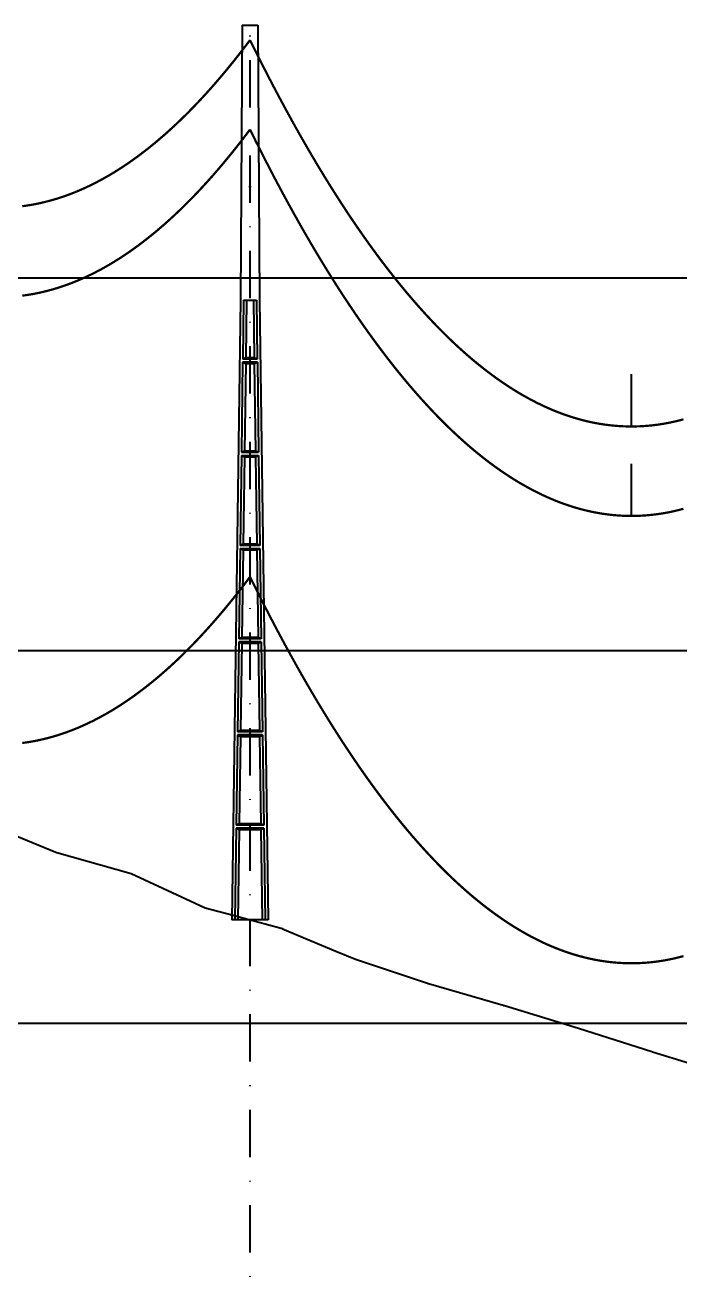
# Model space of a CAD drawing. Header units: metres. Extents: x -121 to 9872, y 3505 to 10721.
# Drawn here: x 6485.1 to 6573, y 8914.9 to 9083.9 of the extents above; entities that cross this region are included whole.
import ezdxf

# ---------------------------------------------------------------- set-up
doc = ezdxf.new("R2010")
doc.units = ezdxf.units.M
doc.header["$PDMODE"] = 2
doc.linetypes.add('DASHDOT', pattern=[25.4, 12.7, -6.35, 0, -6.35])
for name, color, linetype in [('CON-EOL- CA MAGNOLIA', 210, 'Continuous'), ('CON-EOL- PROJEÇÃO', 22, 'Continuous'), ('cotas', 7, 'Continuous'), ('Grade', 9, 'Continuous'), ('Ind.Rot', 8, 'DASHDOT'), ('Modelo_CotaTerreno_Perfil', 7, 'Continuous'), ('POSTE DT', 7, 'Continuous')]:
    doc.layers.add(name, color=color, linetype=linetype)
doc.styles.get("Standard").update_dxf_attribs({"font": 'arial.ttf'})
doc.dimstyles.new('ISO-25', dxfattribs={"dimtxt": 2.5, "dimasz": 2.5, "dimexe": 1.25, "dimexo": 0.625, "dimtad": 1, "dimzin": 1, "dimtxsty": 'Standard', "dimcen": 2.5, "dimaunit": 1, "dimadec": 3, "dimazin": 3, "dimtfac": 1, "dimtmove": 0, "dimatfit": 3, "dimfxlon": 1, "dimarcsym": 0})

# ---------------------------------------------------------------- blocks, each defined once
blk = doc.blocks.new('*U1')
at = {"layer": 'POSTE DT', "extrusion": (0, 1, 0)}
for p, q in [((-3.31, 378.23), (-4.05, 262)), ((-3.31, 378.23), (3.31, 378.23)), ((3.31, 378.23), (4.06, 262)), ((-4.05, 262), (-7.72, 0)), ((-4.05, 262), (-4.05, 262)), ((-2.73, 262), (-3.08, 237.05)), ((-2.73, 262), (2.75, 262)), ((-1.42, 262), (-1.77, 237.57)), ((1.43, 262), (1.77, 237.57)), ((2.75, 262), (3.1, 237.05)), ((4.06, 262), (7.72, 0)), ((-3.1, 235.74), (-3.63, 197.65)), ((3.11, 235.73), (-3.1, 235.74)), ((3.1, 237.05), (-3.08, 237.05)), ((-1.8, 235.21), (-2.32, 198.19)), ((1.8, 235.21), (2.32, 198.19)), ((3.11, 235.73), (3.65, 197.65)), ((-3.65, 196.34), (-4.19, 158.25)), ((-2.35, 195.8), (-2.87, 158.8)), ((2.35, 195.8), (2.87, 158.8)), ((3.66, 196.34), (4.2, 158.25)), ((-4.21, 156.94), (-4.74, 118.85)), ((-2.9, 156.39), (-3.42, 119.41)), ((2.91, 156.39), (3.42, 119.41)), ((4.21, 156.94), (4.75, 118.85)), ((-4.76, 117.54), (-5.29, 79.45)), ((4.77, 117.54), (-4.76, 117.54)), ((4.75, 118.85), (-4.74, 118.85)), ((4.77, 117.54), (5.3, 79.45)), ((-3.46, 116.98), (-3.97, 80.02)), ((3.46, 116.98), (3.98, 80.02)), ((-5.31, 78.14), (-5.85, 40.06)), ((5.32, 78.14), (-5.31, 78.14)), ((5.3, 79.45), (-5.29, 79.45)), ((-4.01, 77.57), (-4.53, 40.63)), ((4.01, 77.57), (4.53, 40.63)), ((5.32, 78.14), (5.85, 40.06)), ((-5.86, 38.74), (-6.41, 0)), ((5.87, 38.74), (-5.86, 38.74)), ((5.85, 40.06), (-5.85, 40.06)), ((-4.56, 38.17), (-5.1, 0)), ((4.56, 38.17), (5.1, 0)), ((5.87, 38.74), (6.41, 0)), ((-6.41, 0), (-7.72, 0)), ((-5.1, 0), (-6.41, 0)), ((5.1, 0), (-5.1, 0)), ((6.41, 0), (5.1, 0)), ((7.72, 0), (6.41, 0))]:
    blk.add_line(p, q, dxfattribs=at)
at = {"layer": 'POSTE DT', "ltscale": 3}
for points in [[(-3.63, 197.65), (3.65, 197.65)], [(-3.65, 196.34), (3.66, 196.34)], [(-4.21, 156.94), (4.21, 156.94)], [(4.2, 158.25), (-4.19, 158.25)]]:
    blk.add_lwpolyline(points, dxfattribs=at)
at = {"layer": 'POSTE DT'}
for points, knots in [([(0.25, 309.94), (0.25, 309.93), (0.25, 309.93), (0.25, 309.92), (0.25, 309.91), (0.25, 309.9), (0.25, 309.89), (0.24, 309.85), (0.22, 309.82), (0.19, 309.77), (0.16, 309.74), (0.11, 309.71), (0.08, 309.7), (0.01, 309.68), (-0.02, 309.68), (-0.08, 309.7), (-0.11, 309.71), (-0.16, 309.74), (-0.18, 309.76), (-0.21, 309.8), (-0.22, 309.82), (-0.24, 309.85), (-0.24, 309.87), (-0.25, 309.89), (-0.25, 309.9), (-0.25, 309.92), (-0.25, 309.92), (-0.25, 309.93), (-0.25, 309.94), (-0.25, 309.95), (-0.25, 309.95), (-0.25, 309.96), (-0.25, 309.97), (-0.24, 310), (-0.23, 310.02), (-0.21, 310.07), (-0.2, 310.09), (-0.15, 310.14), (-0.13, 310.15), (-0.07, 310.18), (-0.03, 310.19), (0.03, 310.19), (0.06, 310.18), (0.12, 310.16), (0.14, 310.14), (0.18, 310.11), (0.2, 310.09), (0.21, 310.06), (0.22, 310.05), (0.23, 310.04), (0.24, 310.01), (0.24, 309.99), (0.25, 309.97), (0.25, 309.96), (0.25, 309.95), (0.25, 309.94), (0.25, 309.94), (0.25, 309.94), (0.25, 309.94)], [-54.728303, -54.728303, -54.728303, -54.728303, -54.309038, -54.309038, -53.647169, -53.647169, -52.532885, -52.532885, -48.86224, -48.86224, -45.282765, -45.282765, -41.52867, -41.52867, -37.867486, -37.867486, -34.454589, -34.454589, -31.301423, -31.301423, -28.48103, -28.48103, -26.961755, -26.961755, -25.7544, -25.7544, -25.136228, -25.136228, -24.64409, -24.64409, -24.094201, -24.094201, -23.191199, -23.191199, -20.494482, -20.494482, -17.342863, -17.342863, -13.645538, -13.645538, -9.835989, -9.835989, -6.296781, -6.296781, -3.005029, -3.005029, 0, 0, 0, 1.527594, 1.527594, 3.697216, 3.697216, 4.489727, 4.489727, 5.01438, 5.01438, 5.095313, 5.095313, 5.095313, 5.095313]), ([(-3.1, 235.74), (-2.88, 235.65), (-2.67, 235.56), (-2.23, 235.39), (-2.02, 235.3), (-1.8, 235.21)], [0.055576, 0.055576, 0.055576, 0.055576, 56.767409, 56.767409, 113.50757, 113.50757, 113.50757, 113.50757]), ([(-1.77, 237.57), (-1.99, 237.49), (-2.21, 237.4), (-2.64, 237.22), (-2.86, 237.14), (-3.08, 237.05)], [0, 0, 0, 0, 56.660495, 56.660495, 113.412826, 113.412826, 113.412826, 113.412826]), ([(-1.8, 235.21), (-1.2, 235.21), (-0.6, 235.21), (0.6, 235.21), (1.2, 235.21), (1.8, 235.21)], [0, 0, 0, 0, 68.567797, 68.567797, 137.136247, 137.136247, 137.136247, 137.136247]), ([(1.77, 237.57), (1.18, 237.57), (0.59, 237.57), (-0.59, 237.57), (-1.18, 237.57), (-1.77, 237.57)], [0, 0, 0, 0, 67.306894, 67.306894, 134.614447, 134.614447, 134.614447, 134.614447]), ([(3.1, 237.05), (2.87, 237.14), (2.65, 237.23), (2.21, 237.4), (1.99, 237.49), (1.77, 237.57)], [0, 0, 0, 0, 56.738948, 56.738948, 113.38731, 113.38731, 113.38731, 113.38731]), ([(1.8, 235.21), (2.02, 235.3), (2.24, 235.38), (2.68, 235.56), (2.89, 235.65), (3.11, 235.73)], [0, 0, 0, 0, 56.845349, 56.845349, 113.599799, 113.599799, 113.599799, 113.599799]), ([(-2.32, 198.19), (-2.54, 198.1), (-2.76, 198.01), (-3.2, 197.83), (-3.41, 197.74), (-3.63, 197.65)], [0, 0, 0, 0, 63.412073, 63.412073, 126.777421, 126.777421, 126.777421, 126.777421]), ([(2.32, 198.19), (1.55, 198.19), (0.77, 198.19), (-0.77, 198.19), (-1.55, 198.19), (-2.32, 198.19)], [0, 0, 0, 0, 88.31008, 88.31008, 176.620652, 176.620652, 176.620652, 176.620652]), ([(3.65, 197.65), (3.43, 197.74), (3.2, 197.83), (2.76, 198.01), (2.54, 198.1), (2.32, 198.19)], [0, 0, 0, 0, 63.488119, 63.488119, 126.880939, 126.880939, 126.880939, 126.880939]), ([(-3.65, 196.34), (-3.43, 196.25), (-3.22, 196.16), (-2.78, 195.98), (-2.57, 195.89), (-2.35, 195.8)], [0.054307, 0.054307, 0.054307, 0.054307, 63.527131, 63.527131, 127.063246, 127.063246, 127.063246, 127.063246]), ([(-2.35, 195.8), (-1.57, 195.8), (-0.78, 195.8), (0.79, 195.8), (1.57, 195.8), (2.35, 195.8)], [0, 0, 0, 0, 89.585713, 89.585713, 179.17191, 179.17191, 179.17191, 179.17191]), ([(2.35, 195.8), (2.57, 195.89), (2.79, 195.98), (3.23, 196.16), (3.45, 196.25), (3.66, 196.34)], [0, 0, 0, 0, 63.60246, 63.60246, 127.109696, 127.109696, 127.109696, 127.109696]), ([(-4.21, 156.94), (-3.99, 156.85), (-3.77, 156.75), (-3.34, 156.57), (-3.12, 156.48), (-2.9, 156.39)], [0.053423, 0.053423, 0.053423, 0.053423, 70.429742, 70.429742, 140.90167, 140.90167, 140.90167, 140.90167]), ([(-2.87, 158.8), (-3.09, 158.71), (-3.31, 158.62), (-3.75, 158.43), (-3.97, 158.34), (-4.19, 158.25)], [0, 0, 0, 0, 70.301707, 70.301707, 140.590947, 140.590947, 140.590947, 140.590947]), ([(-2.9, 156.39), (-1.94, 156.39), (-0.97, 156.39), (0.97, 156.39), (1.94, 156.39), (2.91, 156.39)], [0, 0, 0, 0, 110.60219, 110.60219, 221.20473, 221.20473, 221.20473, 221.20473]), ([(2.87, 158.8), (1.92, 158.8), (0.96, 158.8), (-0.96, 158.8), (-1.91, 158.8), (-2.87, 158.8)], [0, 0, 0, 0, 109.314454, 109.314454, 218.629264, 218.629264, 218.629264, 218.629264]), ([(4.2, 158.25), (3.98, 158.34), (3.76, 158.44), (3.31, 158.62), (3.09, 158.71), (2.87, 158.8)], [0, 0, 0, 0, 70.379198, 70.379198, 140.659718, 140.659718, 140.659718, 140.659718]), ([(2.91, 156.39), (3.12, 156.48), (3.34, 156.57), (3.78, 156.75), (4, 156.85), (4.21, 156.94)], [0, 0, 0, 0, 70.506649, 70.506649, 140.914701, 140.914701, 140.914701, 140.914701]), ([(-4.76, 117.54), (-4.54, 117.45), (-4.32, 117.35), (-3.89, 117.17), (-3.67, 117.07), (-3.46, 116.98)], [0.052784, 0.052784, 0.052784, 0.052784, 77.438432, 77.438432, 154.950301, 154.950301, 154.950301, 154.950301]), ([(-3.42, 119.41), (-3.64, 119.32), (-3.86, 119.23), (-4.3, 119.04), (-4.52, 118.95), (-4.74, 118.85)], [0, 0, 0, 0, 77.299547, 77.299547, 154.618634, 154.618634, 154.618634, 154.618634]), ([(3.42, 119.41), (2.28, 119.41), (1.14, 119.41), (-1.14, 119.41), (-2.28, 119.41), (-3.42, 119.41)], [0, 0, 0, 0, 130.319901, 130.319901, 260.640046, 260.640046, 260.640046, 260.640046]), ([(4.75, 118.85), (4.53, 118.95), (4.31, 119.04), (3.87, 119.23), (3.64, 119.32), (3.42, 119.41)], [0, 0, 0, 0, 77.381597, 77.381597, 154.66183, 154.66183, 154.66183, 154.66183]), ([(3.46, 116.98), (3.68, 117.07), (3.89, 117.17), (4.33, 117.35), (4.55, 117.45), (4.77, 117.54)], [0, 0, 0, 0, 77.520013, 77.520013, 154.938747, 154.938747, 154.938747, 154.938747]), ([(-3.46, 116.98), (-2.3, 116.98), (-1.15, 116.98), (1.15, 116.98), (2.31, 116.98), (3.46, 116.98)], [0, 0, 0, 0, 131.617604, 131.617604, 263.235447, 263.235447, 263.235447, 263.235447]), ([(-3.97, 80.02), (-4.19, 79.93), (-4.41, 79.83), (-4.85, 79.64), (-5.07, 79.55), (-5.29, 79.45)], [0, 0, 0, 0, 84.379671, 84.379671, 168.809376, 168.809376, 168.809376, 168.809376]), ([(3.98, 80.02), (2.65, 80.02), (1.33, 80.02), (-1.32, 80.02), (-2.65, 80.02), (-3.97, 80.02)], [0, 0, 0, 0, 151.326157, 151.326157, 302.652465, 302.652465, 302.652465, 302.652465]), ([(5.3, 79.45), (5.08, 79.55), (4.86, 79.64), (4.42, 79.83), (4.2, 79.93), (3.98, 80.02)], [0, 0, 0, 0, 84.46863, 84.46863, 168.833721, 168.833721, 168.833721, 168.833721]), ([(-5.31, 78.14), (-5.09, 78.05), (-4.88, 77.95), (-4.44, 77.76), (-4.23, 77.67), (-4.01, 77.57)], [0.052308, 0.052308, 0.052308, 0.052308, 84.527725, 84.527725, 169.158824, 169.158824, 169.158824, 169.158824]), ([(-4.01, 77.57), (-2.67, 77.57), (-1.34, 77.57), (1.34, 77.57), (2.67, 77.57), (4.01, 77.57)], [0, 0, 0, 0, 152.632212, 152.632212, 305.264569, 305.264569, 305.264569, 305.264569]), ([(4.01, 77.57), (4.23, 77.67), (4.45, 77.76), (4.88, 77.95), (5.1, 78.05), (5.32, 78.14)], [0, 0, 0, 0, 84.616316, 84.616316, 169.129178, 169.129178, 169.129178, 169.129178]), ([(-5.86, 38.74), (-5.65, 38.65), (-5.43, 38.55), (-5, 38.36), (-4.78, 38.26), (-4.56, 38.17)], [0.026524, 0.026524, 0.026524, 0.026524, 91.679563, 91.679563, 183.466041, 183.466041, 183.466041, 183.466041]), ([(-4.53, 40.63), (-4.75, 40.53), (-4.97, 40.44), (-5.41, 40.25), (-5.63, 40.15), (-5.85, 40.06)], [0, 0, 0, 0, 91.523648, 91.523648, 183.126775, 183.126775, 183.126775, 183.126775]), ([(-4.56, 38.17), (-3.04, 38.17), (-1.52, 38.17), (1.52, 38.17), (3.04, 38.17), (4.56, 38.17)], [0, 0, 0, 0, 173.646192, 173.646192, 347.292451, 347.292451, 347.292451, 347.292451]), ([(4.53, 40.63), (3.02, 40.63), (1.51, 40.63), (-1.51, 40.63), (-3.02, 40.63), (-4.53, 40.63)], [0, 0, 0, 0, 172.33304, 172.33304, 344.666151, 344.666151, 344.666151, 344.666151]), ([(5.85, 40.06), (5.63, 40.15), (5.41, 40.25), (4.97, 40.44), (4.75, 40.53), (4.53, 40.63)], [0, 0, 0, 0, 91.621326, 91.621326, 183.137324, 183.137324, 183.137324, 183.137324]), ([(4.56, 38.17), (4.78, 38.26), (5, 38.36), (5.43, 38.55), (5.65, 38.65), (5.87, 38.74)], [0, 0, 0, 0, 91.776928, 91.776928, 183.448614, 183.448614, 183.448614, 183.448614])]:
    blk.add_open_spline(points, degree=3, knots=knots, dxfattribs=at)
blk = doc.blocks.new('*D123')
at = {"layer": 'cotas', "color": 0, "lineweight": -2, "transparency": 16777216}
for p, q in [((6515.31, 9095.27), (6515.31, 9097.52)), ((6601.2, 9095.27), (6601.2, 9097.52)), ((6517.81, 9096.27), (6598.7, 9096.27))]:
    blk.add_line(p, q, dxfattribs=at)
at = {"layer": 'cotas', "color": 0, "transparency": 16777216}
for points in [[(6517.81, 9096.69), (6517.81, 9095.85), (6515.31, 9096.27)], [(6598.7, 9096.69), (6598.7, 9095.85), (6601.2, 9096.27)]]:
    blk.add_solid(points, dxfattribs=at)
at = {"layer": 'Defpoints', "color": 0, "transparency": 16777216}
for p in [(6601.2, 9096.27), (6515.31, 9083.87), (6601.2, 9055.93)]:
    blk.add_point(p, dxfattribs=at)
at = {"layer": 'cotas', "color": 0, "transparency": 16777216, "insert": (6558.25, 9098.17), "char_height": 2.5, "attachment_point": 5}
blk.add_mtext('85.95', dxfattribs=at)

msp = doc.modelspace()

# ---------------------------------------------------------------- linework, layer by layer
at = {"layer": 'CON-EOL- CA MAGNOLIA'}
for p, q in [((6566.491, 9030.045), (6566.491, 9037.045)), ((6566.491, 9018.045), (6566.491, 9025.045)), ((6566.491, 9018.045), (6566.491, 9025.045))]:
    msp.add_line(p, q, dxfattribs=at)
at = {"layer": 'CON-EOL- CA MAGNOLIA', "const_width": 0.3}
for points in [[(6484.752, 9059.59), (6485.165, 9059.645), (6485.578, 9059.707), (6485.991, 9059.775), (6486.404, 9059.851), (6486.816, 9059.933), (6487.229, 9060.022), (6487.642, 9060.117), (6488.055, 9060.22), (6488.468, 9060.329), (6488.881, 9060.444), (6489.294, 9060.567), (6489.707, 9060.696), (6490.12, 9060.832), (6490.533, 9060.975), (6490.946, 9061.124), (6491.359, 9061.28), (6491.772, 9061.443), (6492.185, 9061.612), (6492.598, 9061.789), (6493.01, 9061.972), (6493.423, 9062.162), (6493.836, 9062.358), (6494.249, 9062.561), (6494.662, 9062.771), (6495.075, 9062.988), (6495.488, 9063.211), (6495.901, 9063.442), (6496.314, 9063.678), (6496.727, 9063.922), (6497.14, 9064.173), (6497.553, 9064.43), (6497.966, 9064.693), (6498.379, 9064.964), (6498.792, 9065.241), (6499.205, 9065.525), (6499.617, 9065.816), (6500.03, 9066.114), (6500.443, 9066.418), (6500.856, 9066.729), (6501.269, 9067.047), (6501.682, 9067.371), (6502.095, 9067.702), (6502.508, 9068.04), (6502.921, 9068.385), (6503.334, 9068.737), (6503.747, 9069.095), (6504.16, 9069.46), (6504.573, 9069.832), (6504.986, 9070.21), (6505.399, 9070.595), (6505.811, 9070.987), (6506.224, 9071.386), (6506.637, 9071.792), (6507.05, 9072.204), (6507.463, 9072.623), (6507.876, 9073.049), (6508.289, 9073.481), (6508.702, 9073.921), (6509.115, 9074.367), (6509.528, 9074.819), (6509.941, 9075.279), (6510.354, 9075.745), (6510.767, 9076.219), (6511.18, 9076.699), (6511.593, 9077.185), (6512.006, 9077.679), (6512.418, 9078.179), (6512.831, 9078.686), (6513.244, 9079.2), (6513.657, 9079.72), (6514.07, 9080.247), (6514.483, 9080.781), (6514.896, 9081.322), (6515.309, 9081.87)], [(6515.309, 9081.87), (6515.737, 9081.005), (6516.164, 9080.147), (6516.592, 9079.297), (6517.019, 9078.453), (6517.447, 9077.618), (6517.875, 9076.789), (6518.302, 9075.968), (6518.73, 9075.154), (6519.157, 9074.348), (6519.585, 9073.549), (6520.013, 9072.757), (6520.44, 9071.973), (6520.868, 9071.195), (6521.295, 9070.426), (6521.723, 9069.663), (6522.15, 9068.908), (6522.578, 9068.16), (6523.006, 9067.42), (6523.433, 9066.687), (6523.861, 9065.961), (6524.288, 9065.242), (6524.716, 9064.531), (6525.144, 9063.827), (6525.571, 9063.131), (6525.999, 9062.441), (6526.426, 9061.759), (6526.854, 9061.085), (6527.282, 9060.417), (6527.709, 9059.757), (6528.137, 9059.104), (6528.564, 9058.459), (6528.992, 9057.821), (6529.42, 9057.19), (6529.847, 9056.566), (6530.275, 9055.95), (6530.702, 9055.34), (6531.13, 9054.739), (6531.557, 9054.144), (6531.985, 9053.557), (6532.413, 9052.977), (6532.84, 9052.404), (6533.268, 9051.839), (6533.695, 9051.281), (6534.123, 9050.73), (6534.551, 9050.186), (6534.978, 9049.65), (6535.406, 9049.121), (6535.833, 9048.599), (6536.261, 9048.084), (6536.689, 9047.577), (6537.116, 9047.077), (6537.544, 9046.584), (6537.971, 9046.099), (6538.399, 9045.62), (6538.827, 9045.149), (6539.254, 9044.686), (6539.682, 9044.229), (6540.109, 9043.78), (6540.537, 9043.338), (6540.965, 9042.903), (6541.392, 9042.476), (6541.82, 9042.055), (6542.247, 9041.642), (6542.675, 9041.237), (6543.102, 9040.838), (6543.53, 9040.447), (6543.958, 9040.063), (6544.385, 9039.686), (6544.813, 9039.316), (6545.24, 9038.954), (6545.668, 9038.599), (6546.096, 9038.251), (6546.523, 9037.91), (6546.951, 9037.577), (6547.378, 9037.251), (6547.806, 9036.932), (6548.234, 9036.62), (6548.661, 9036.316), (6549.089, 9036.018), (6549.516, 9035.728), (6549.944, 9035.445), (6550.372, 9035.17), (6550.799, 9034.901), (6551.227, 9034.64), (6551.654, 9034.386), (6552.082, 9034.14), (6552.51, 9033.9), (6552.937, 9033.668), (6553.365, 9033.443), (6553.792, 9033.225), (6554.22, 9033.014), (6554.647, 9032.811), (6555.075, 9032.615), (6555.503, 9032.426), (6555.93, 9032.244), (6556.358, 9032.07), (6556.785, 9031.902), (6557.213, 9031.742), (6557.641, 9031.589), (6558.068, 9031.444), (6558.496, 9031.305), (6558.923, 9031.174), (6559.351, 9031.05), (6559.779, 9030.933), (6560.206, 9030.824), (6560.634, 9030.721), (6561.061, 9030.626), (6561.489, 9030.538), (6561.917, 9030.458), (6562.344, 9030.384), (6562.772, 9030.318), (6563.199, 9030.258), (6563.627, 9030.207), (6564.054, 9030.162), (6564.482, 9030.124), (6564.91, 9030.094), (6565.337, 9030.071), (6565.765, 9030.055), (6566.192, 9030.047), (6566.62, 9030.045), (6567.048, 9030.051), (6567.475, 9030.064), (6567.903, 9030.084), (6568.33, 9030.112), (6568.758, 9030.146), (6569.186, 9030.188), (6569.613, 9030.237), (6570.041, 9030.293), (6570.468, 9030.357), (6570.896, 9030.427), (6571.324, 9030.505), (6571.751, 9030.59), (6572.179, 9030.683), (6572.606, 9030.782), (6573.034, 9030.889), (6573.462, 9031.003)], [(6484.752, 9047.59), (6485.165, 9047.645), (6485.578, 9047.707), (6485.991, 9047.775), (6486.404, 9047.851), (6486.816, 9047.933), (6487.229, 9048.022), (6487.642, 9048.117), (6488.055, 9048.22), (6488.468, 9048.329), (6488.881, 9048.444), (6489.294, 9048.567), (6489.707, 9048.696), (6490.12, 9048.832), (6490.533, 9048.975), (6490.946, 9049.124), (6491.359, 9049.28), (6491.772, 9049.443), (6492.185, 9049.613), (6492.598, 9049.789), (6493.01, 9049.972), (6493.423, 9050.162), (6493.836, 9050.358), (6494.249, 9050.561), (6494.662, 9050.771), (6495.075, 9050.988), (6495.488, 9051.211), (6495.901, 9051.442), (6496.314, 9051.678), (6496.727, 9051.922), (6497.14, 9052.172), (6497.553, 9052.43), (6497.966, 9052.693), (6498.379, 9052.964), (6498.792, 9053.241), (6499.205, 9053.525), (6499.617, 9053.816), (6500.03, 9054.114), (6500.443, 9054.418), (6500.856, 9054.729), (6501.269, 9055.047), (6501.682, 9055.371), (6502.095, 9055.702), (6502.508, 9056.04), (6502.921, 9056.385), (6503.334, 9056.737), (6503.747, 9057.095), (6504.16, 9057.46), (6504.573, 9057.832), (6504.986, 9058.21), (6505.399, 9058.595), (6505.811, 9058.987), (6506.224, 9059.386), (6506.637, 9059.792), (6507.05, 9060.204), (6507.463, 9060.623), (6507.876, 9061.049), (6508.289, 9061.481), (6508.702, 9061.921), (6509.115, 9062.367), (6509.528, 9062.819), (6509.941, 9063.279), (6510.354, 9063.745), (6510.767, 9064.219), (6511.18, 9064.698), (6511.593, 9065.185), (6512.006, 9065.679), (6512.418, 9066.179), (6512.831, 9066.686), (6513.244, 9067.2), (6513.657, 9067.72), (6514.07, 9068.247), (6514.483, 9068.781), (6514.896, 9069.322), (6515.309, 9069.87)], [(6484.752, 9047.59), (6485.165, 9047.645), (6485.578, 9047.707), (6485.991, 9047.775), (6486.404, 9047.851), (6486.816, 9047.933), (6487.229, 9048.022), (6487.642, 9048.117), (6488.055, 9048.22), (6488.468, 9048.329), (6488.881, 9048.444), (6489.294, 9048.567), (6489.707, 9048.696), (6490.12, 9048.832), (6490.533, 9048.975), (6490.946, 9049.124), (6491.359, 9049.28), (6491.772, 9049.443), (6492.185, 9049.612), (6492.598, 9049.789), (6493.01, 9049.972), (6493.423, 9050.162), (6493.836, 9050.358), (6494.249, 9050.561), (6494.662, 9050.771), (6495.075, 9050.988), (6495.488, 9051.211), (6495.901, 9051.442), (6496.314, 9051.678), (6496.727, 9051.922), (6497.14, 9052.173), (6497.553, 9052.43), (6497.966, 9052.693), (6498.379, 9052.964), (6498.792, 9053.241), (6499.205, 9053.525), (6499.617, 9053.816), (6500.03, 9054.114), (6500.443, 9054.418), (6500.856, 9054.729), (6501.269, 9055.047), (6501.682, 9055.371), (6502.095, 9055.702), (6502.508, 9056.04), (6502.921, 9056.385), (6503.334, 9056.737), (6503.747, 9057.095), (6504.16, 9057.46), (6504.573, 9057.832), (6504.986, 9058.21), (6505.399, 9058.595), (6505.811, 9058.987), (6506.224, 9059.386), (6506.637, 9059.792), (6507.05, 9060.204), (6507.463, 9060.623), (6507.876, 9061.049), (6508.289, 9061.481), (6508.702, 9061.921), (6509.115, 9062.367), (6509.528, 9062.819), (6509.941, 9063.279), (6510.354, 9063.745), (6510.767, 9064.219), (6511.18, 9064.699), (6511.593, 9065.185), (6512.006, 9065.679), (6512.418, 9066.179), (6512.831, 9066.686), (6513.244, 9067.2), (6513.657, 9067.72), (6514.07, 9068.247), (6514.483, 9068.781), (6514.896, 9069.322), (6515.309, 9069.87)], [(6515.309, 9069.87), (6515.737, 9069.005), (6516.164, 9068.147), (6516.592, 9067.297), (6517.019, 9066.453), (6517.447, 9065.618), (6517.875, 9064.789), (6518.302, 9063.968), (6518.73, 9063.154), (6519.157, 9062.348), (6519.585, 9061.549), (6520.013, 9060.757), (6520.44, 9059.973), (6520.868, 9059.196), (6521.295, 9058.426), (6521.723, 9057.663), (6522.15, 9056.908), (6522.578, 9056.16), (6523.006, 9055.42), (6523.433, 9054.687), (6523.861, 9053.961), (6524.288, 9053.242), (6524.716, 9052.531), (6525.144, 9051.827), (6525.571, 9051.131), (6525.999, 9050.441), (6526.426, 9049.759), (6526.854, 9049.085), (6527.282, 9048.417), (6527.709, 9047.757), (6528.137, 9047.104), (6528.564, 9046.459), (6528.992, 9045.821), (6529.42, 9045.19), (6529.847, 9044.566), (6530.275, 9043.95), (6530.702, 9043.34), (6531.13, 9042.739), (6531.557, 9042.144), (6531.985, 9041.557), (6532.413, 9040.977), (6532.84, 9040.404), (6533.268, 9039.839), (6533.695, 9039.281), (6534.123, 9038.73), (6534.551, 9038.186), (6534.978, 9037.65), (6535.406, 9037.121), (6535.833, 9036.599), (6536.261, 9036.084), (6536.689, 9035.577), (6537.116, 9035.077), (6537.544, 9034.584), (6537.971, 9034.099), (6538.399, 9033.62), (6538.827, 9033.149), (6539.254, 9032.686), (6539.682, 9032.229), (6540.109, 9031.78), (6540.537, 9031.338), (6540.965, 9030.903), (6541.392, 9030.476), (6541.82, 9030.055), (6542.247, 9029.642), (6542.675, 9029.237), (6543.102, 9028.838), (6543.53, 9028.447), (6543.958, 9028.063), (6544.385, 9027.686), (6544.813, 9027.316), (6545.24, 9026.954), (6545.668, 9026.599), (6546.096, 9026.251), (6546.523, 9025.91), (6546.951, 9025.577), (6547.378, 9025.251), (6547.806, 9024.932), (6548.234, 9024.62), (6548.661, 9024.315), (6549.089, 9024.018), (6549.516, 9023.728), (6549.944, 9023.445), (6550.372, 9023.17), (6550.799, 9022.901), (6551.227, 9022.64), (6551.654, 9022.386), (6552.082, 9022.14), (6552.51, 9021.9), (6552.937, 9021.668), (6553.365, 9021.443), (6553.792, 9021.225), (6554.22, 9021.014), (6554.647, 9020.811), (6555.075, 9020.615), (6555.503, 9020.426), (6555.93, 9020.244), (6556.358, 9020.07), (6556.785, 9019.902), (6557.213, 9019.742), (6557.641, 9019.589), (6558.068, 9019.444), (6558.496, 9019.305), (6558.923, 9019.174), (6559.351, 9019.05), (6559.779, 9018.933), (6560.206, 9018.824), (6560.634, 9018.721), (6561.061, 9018.626), (6561.489, 9018.538), (6561.917, 9018.457), (6562.344, 9018.384), (6562.772, 9018.318), (6563.199, 9018.258), (6563.627, 9018.207), (6564.054, 9018.162), (6564.482, 9018.124), (6564.91, 9018.094), (6565.337, 9018.071), (6565.765, 9018.055), (6566.192, 9018.047), (6566.62, 9018.045), (6567.048, 9018.051), (6567.475, 9018.064), (6567.903, 9018.084), (6568.33, 9018.112), (6568.758, 9018.146), (6569.186, 9018.188), (6569.613, 9018.237), (6570.041, 9018.293), (6570.468, 9018.357), (6570.896, 9018.427), (6571.324, 9018.505), (6571.751, 9018.59), (6572.179, 9018.683), (6572.606, 9018.782), (6573.034, 9018.889), (6573.462, 9019.003)], [(6515.309, 9069.87), (6515.737, 9069.005), (6516.164, 9068.147), (6516.592, 9067.297), (6517.019, 9066.453), (6517.447, 9065.618), (6517.875, 9064.789), (6518.302, 9063.968), (6518.73, 9063.154), (6519.157, 9062.348), (6519.585, 9061.549), (6520.013, 9060.757), (6520.44, 9059.973), (6520.868, 9059.195), (6521.295, 9058.426), (6521.723, 9057.663), (6522.15, 9056.908), (6522.578, 9056.16), (6523.006, 9055.42), (6523.433, 9054.687), (6523.861, 9053.961), (6524.288, 9053.242), (6524.716, 9052.531), (6525.144, 9051.827), (6525.571, 9051.131), (6525.999, 9050.441), (6526.426, 9049.759), (6526.854, 9049.085), (6527.282, 9048.417), (6527.709, 9047.757), (6528.137, 9047.104), (6528.564, 9046.459), (6528.992, 9045.821), (6529.42, 9045.19), (6529.847, 9044.566), (6530.275, 9043.95), (6530.702, 9043.34), (6531.13, 9042.739), (6531.557, 9042.144), (6531.985, 9041.557), (6532.413, 9040.977), (6532.84, 9040.404), (6533.268, 9039.839), (6533.695, 9039.281), (6534.123, 9038.73), (6534.551, 9038.186), (6534.978, 9037.65), (6535.406, 9037.121), (6535.833, 9036.599), (6536.261, 9036.084), (6536.689, 9035.577), (6537.116, 9035.077), (6537.544, 9034.584), (6537.971, 9034.099), (6538.399, 9033.62), (6538.827, 9033.149), (6539.254, 9032.686), (6539.682, 9032.229), (6540.109, 9031.78), (6540.537, 9031.338), (6540.965, 9030.903), (6541.392, 9030.476), (6541.82, 9030.055), (6542.247, 9029.642), (6542.675, 9029.237), (6543.102, 9028.838), (6543.53, 9028.447), (6543.958, 9028.063), (6544.385, 9027.686), (6544.813, 9027.316), (6545.24, 9026.954), (6545.668, 9026.599), (6546.096, 9026.251), (6546.523, 9025.91), (6546.951, 9025.577), (6547.378, 9025.251), (6547.806, 9024.932), (6548.234, 9024.62), (6548.661, 9024.316), (6549.089, 9024.018), (6549.516, 9023.728), (6549.944, 9023.445), (6550.372, 9023.17), (6550.799, 9022.901), (6551.227, 9022.64), (6551.654, 9022.386), (6552.082, 9022.14), (6552.51, 9021.9), (6552.937, 9021.668), (6553.365, 9021.443), (6553.792, 9021.225), (6554.22, 9021.014), (6554.647, 9020.811), (6555.075, 9020.615), (6555.503, 9020.426), (6555.93, 9020.244), (6556.358, 9020.07), (6556.785, 9019.902), (6557.213, 9019.742), (6557.641, 9019.589), (6558.068, 9019.444), (6558.496, 9019.305), (6558.923, 9019.174), (6559.351, 9019.05), (6559.779, 9018.933), (6560.206, 9018.824), (6560.634, 9018.721), (6561.061, 9018.626), (6561.489, 9018.538), (6561.917, 9018.458), (6562.344, 9018.384), (6562.772, 9018.318), (6563.199, 9018.258), (6563.627, 9018.207), (6564.054, 9018.162), (6564.482, 9018.124), (6564.91, 9018.094), (6565.337, 9018.071), (6565.765, 9018.055), (6566.192, 9018.047), (6566.62, 9018.045), (6567.048, 9018.051), (6567.475, 9018.064), (6567.903, 9018.084), (6568.33, 9018.112), (6568.758, 9018.146), (6569.186, 9018.188), (6569.613, 9018.237), (6570.041, 9018.293), (6570.468, 9018.357), (6570.896, 9018.427), (6571.324, 9018.505), (6571.751, 9018.59), (6572.179, 9018.683), (6572.606, 9018.782), (6573.034, 9018.889), (6573.462, 9019.003)]]:
    msp.add_lwpolyline(points, dxfattribs=at)
at = {"layer": 'CON-EOL- PROJEÇÃO', "const_width": 0.3}
for points in [[(6484.752, 8987.59), (6485.165, 8987.645), (6485.578, 8987.707), (6485.991, 8987.775), (6486.404, 8987.851), (6486.816, 8987.933), (6487.229, 8988.022), (6487.642, 8988.117), (6488.055, 8988.22), (6488.468, 8988.329), (6488.881, 8988.444), (6489.294, 8988.567), (6489.707, 8988.696), (6490.12, 8988.832), (6490.533, 8988.975), (6490.946, 8989.124), (6491.359, 8989.28), (6491.772, 8989.443), (6492.185, 8989.612), (6492.598, 8989.789), (6493.01, 8989.972), (6493.423, 8990.162), (6493.836, 8990.358), (6494.249, 8990.561), (6494.662, 8990.771), (6495.075, 8990.988), (6495.488, 8991.211), (6495.901, 8991.442), (6496.314, 8991.678), (6496.727, 8991.922), (6497.14, 8992.173), (6497.553, 8992.43), (6497.966, 8992.693), (6498.379, 8992.964), (6498.792, 8993.241), (6499.205, 8993.525), (6499.617, 8993.816), (6500.03, 8994.114), (6500.443, 8994.418), (6500.856, 8994.729), (6501.269, 8995.047), (6501.682, 8995.371), (6502.095, 8995.702), (6502.508, 8996.04), (6502.921, 8996.385), (6503.334, 8996.737), (6503.747, 8997.095), (6504.16, 8997.46), (6504.573, 8997.832), (6504.986, 8998.21), (6505.399, 8998.595), (6505.811, 8998.987), (6506.224, 8999.386), (6506.637, 8999.792), (6507.05, 9000.204), (6507.463, 9000.623), (6507.876, 9001.049), (6508.289, 9001.481), (6508.702, 9001.921), (6509.115, 9002.367), (6509.528, 9002.819), (6509.941, 9003.279), (6510.354, 9003.745), (6510.767, 9004.219), (6511.18, 9004.699), (6511.593, 9005.185), (6512.006, 9005.679), (6512.418, 9006.179), (6512.831, 9006.686), (6513.244, 9007.2), (6513.657, 9007.72), (6514.07, 9008.247), (6514.483, 9008.781), (6514.896, 9009.322), (6515.309, 9009.87)], [(6515.309, 9009.87), (6515.737, 9009.005), (6516.164, 9008.147), (6516.592, 9007.297), (6517.019, 9006.453), (6517.447, 9005.618), (6517.875, 9004.789), (6518.302, 9003.968), (6518.73, 9003.154), (6519.157, 9002.348), (6519.585, 9001.549), (6520.013, 9000.757), (6520.44, 8999.973), (6520.868, 8999.195), (6521.295, 8998.426), (6521.723, 8997.663), (6522.15, 8996.908), (6522.578, 8996.16), (6523.006, 8995.42), (6523.433, 8994.687), (6523.861, 8993.961), (6524.288, 8993.242), (6524.716, 8992.531), (6525.144, 8991.827), (6525.571, 8991.131), (6525.999, 8990.441), (6526.426, 8989.759), (6526.854, 8989.085), (6527.282, 8988.417), (6527.709, 8987.757), (6528.137, 8987.104), (6528.564, 8986.459), (6528.992, 8985.821), (6529.42, 8985.19), (6529.847, 8984.566), (6530.275, 8983.95), (6530.702, 8983.341), (6531.13, 8982.739), (6531.557, 8982.144), (6531.985, 8981.557), (6532.413, 8980.977), (6532.84, 8980.404), (6533.268, 8979.839), (6533.695, 8979.281), (6534.123, 8978.73), (6534.551, 8978.186), (6534.978, 8977.65), (6535.406, 8977.121), (6535.833, 8976.599), (6536.261, 8976.084), (6536.689, 8975.577), (6537.116, 8975.077), (6537.544, 8974.584), (6537.971, 8974.099), (6538.399, 8973.62), (6538.827, 8973.149), (6539.254, 8972.686), (6539.682, 8972.229), (6540.109, 8971.78), (6540.537, 8971.338), (6540.965, 8970.903), (6541.392, 8970.476), (6541.82, 8970.055), (6542.247, 8969.642), (6542.675, 8969.237), (6543.102, 8968.838), (6543.53, 8968.447), (6543.958, 8968.063), (6544.385, 8967.686), (6544.813, 8967.316), (6545.24, 8966.954), (6545.668, 8966.599), (6546.096, 8966.251), (6546.523, 8965.91), (6546.951, 8965.577), (6547.378, 8965.251), (6547.806, 8964.932), (6548.234, 8964.62), (6548.661, 8964.316), (6549.089, 8964.018), (6549.516, 8963.728), (6549.944, 8963.445), (6550.372, 8963.17), (6550.799, 8962.901), (6551.227, 8962.64), (6551.654, 8962.386), (6552.082, 8962.14), (6552.51, 8961.9), (6552.937, 8961.668), (6553.365, 8961.443), (6553.792, 8961.225), (6554.22, 8961.014), (6554.647, 8960.811), (6555.075, 8960.615), (6555.503, 8960.426), (6555.93, 8960.244), (6556.358, 8960.07), (6556.785, 8959.902), (6557.213, 8959.742), (6557.641, 8959.589), (6558.068, 8959.444), (6558.496, 8959.305), (6558.923, 8959.174), (6559.351, 8959.05), (6559.779, 8958.933), (6560.206, 8958.824), (6560.634, 8958.721), (6561.061, 8958.626), (6561.489, 8958.538), (6561.917, 8958.457), (6562.344, 8958.384), (6562.772, 8958.318), (6563.199, 8958.258), (6563.627, 8958.207), (6564.054, 8958.162), (6564.482, 8958.124), (6564.91, 8958.094), (6565.337, 8958.071), (6565.765, 8958.055), (6566.192, 8958.047), (6566.62, 8958.045), (6567.048, 8958.051), (6567.475, 8958.064), (6567.903, 8958.084), (6568.33, 8958.112), (6568.758, 8958.146), (6569.186, 8958.188), (6569.613, 8958.237), (6570.041, 8958.293), (6570.468, 8958.357), (6570.896, 8958.427), (6571.324, 8958.505), (6571.751, 8958.59), (6572.179, 8958.683), (6572.606, 8958.782), (6573.034, 8958.889), (6573.462, 8959.003)]]:
    msp.add_lwpolyline(points, dxfattribs=at)
at = {"layer": 'Grade'}
for points in [[(0, 9050), (9859.453, 9050)], [(0, 9000), (9859.453, 9000)], [(0, 8950), (9859.453, 8950)]]:
    msp.add_lwpolyline(points, dxfattribs=at)
at = {"layer": 'Ind.Rot', "linetype": 'DASHDOT', "ltscale": 0.5}
msp.add_lwpolyline([(6515.309, 10500), (6515.309, 8300)], dxfattribs=at)
at = {"layer": 'Modelo_CotaTerreno_Perfil', "linetype": 'Continuous', "lineweight": -3}
msp.add_lwpolyline([(6479.33, 8976.997), (6489.265, 8972.933), (6489.345, 8972.908), (6489.359, 8972.901), (6489.399, 8972.889), (6499.375, 8970.072), (6503.594, 8968.13), (6509.217, 8965.531), (6509.291, 8965.496), (6509.316, 8965.497), (6512.865, 8964.529), (6519.473, 8962.758), (6519.519, 8962.734), (6519.656, 8962.68), (6526.814, 8959.683), (6529.464, 8958.576), (6539.126, 8955.372), (6539.214, 8955.346), (6539.246, 8955.344), (6549.288, 8952.411), (6549.378, 8952.377), (6549.393, 8952.374), (6549.437, 8952.36), (6553.825, 8951.028), (6559.392, 8949.343), (6569.198, 8946.204), (6569.269, 8946.178), (6569.294, 8946.177), (6579.257, 8943.142)], dxfattribs=at)

# ---------------------------------------------------------------- block references
at = {"layer": 'POSTE DT', "xscale": 0.3172702451939489, "yscale": 0.3172702451939489, "zscale": 0.3172702451939489}
msp.add_blockref('*U1', (6515.309, 8963.87), dxfattribs=at)

# ---------------------------------------------------------------- dimensions: what is measured, and where the dimension line sits
at = {"layer": 'cotas'}
dim = msp.add_linear_dim(base=(6601.201, 9096.269), p1=(6515.309, 9083.87), p2=(6601.201, 9055.93), text='85.95', dimstyle='ISO-25', dxfattribs=at)
dim.commit()
dim.dimension.update_dxf_attribs({"geometry": '*D123', "text_midpoint": (6558.255, 9098.17)})

doc.saveas('drawing.dxf')
